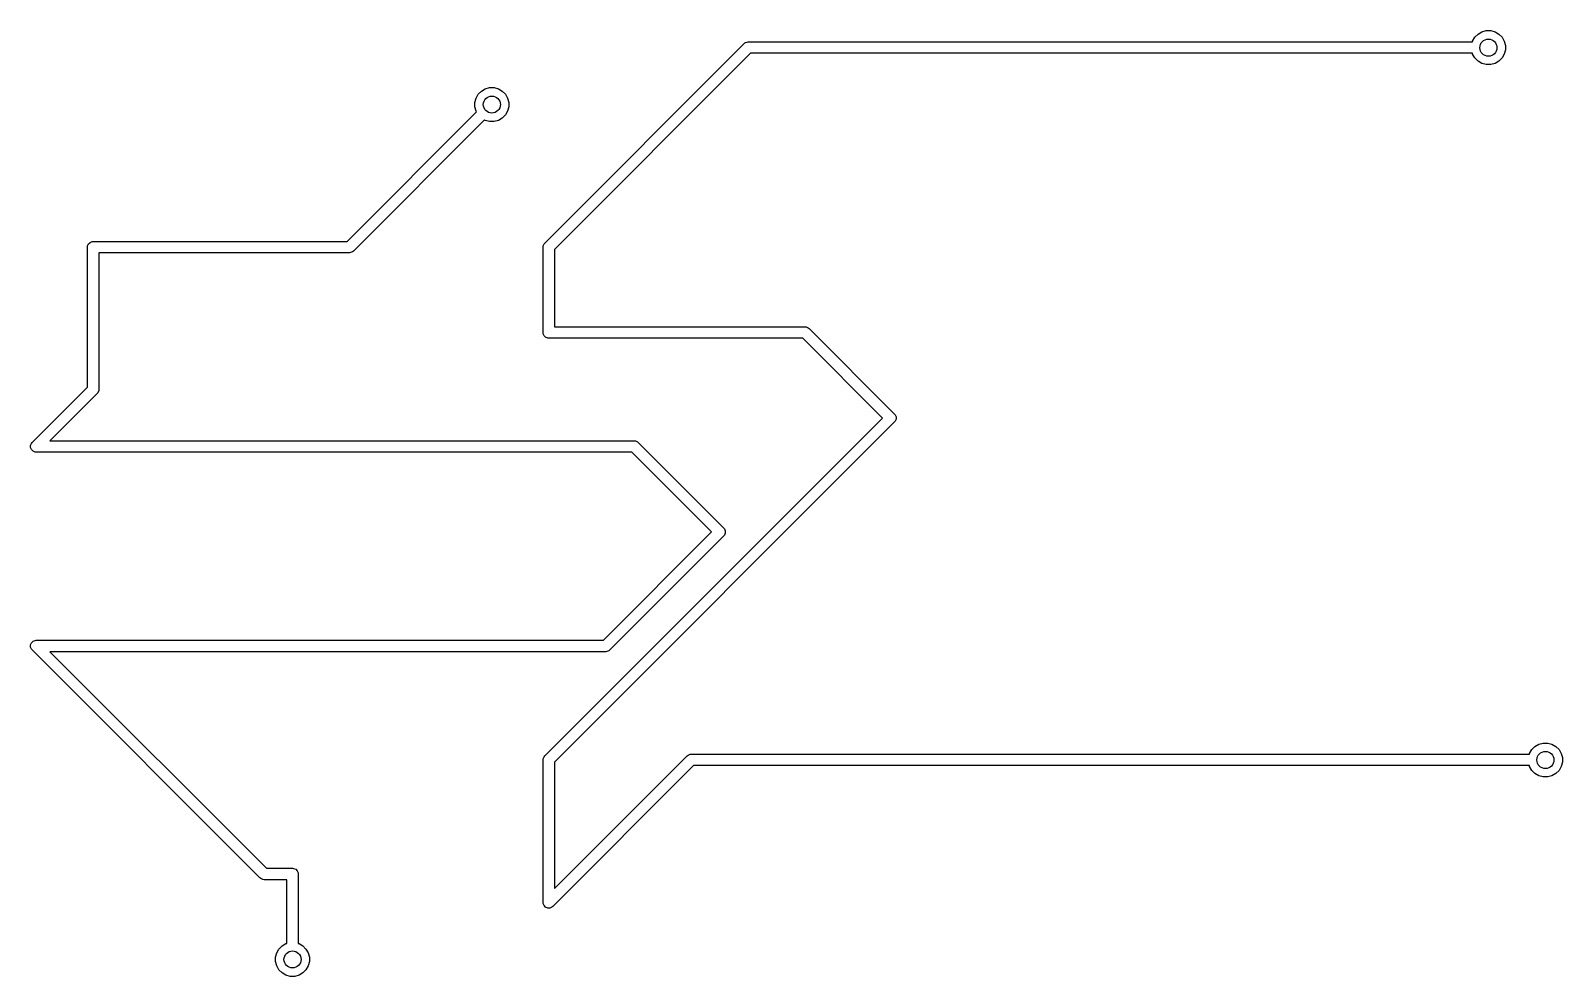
# Model space of a CAD drawing. Extents: x 1.96 to 3.02, y -1.63 to -0.97.
import ezdxf

# ---------------------------------------------------------------- set-up
doc = ezdxf.new("R2010")
doc.units = 0
doc.header["$MEASUREMENT"] = 0
doc.layers.add('BLACK', color=7, linetype='CONTINUOUS')

msp = doc.modelspace()

# ---------------------------------------------------------------- linework, layer by layer
at = {"layer": 'BLACK', "linetype": 'CONTINUOUS'}
for p, q in [((2.9653, -0.9749), (2.9679, -0.9733)), ((2.9679, -0.9733), (2.9709, -0.9725)), ((2.9709, -0.9725), (2.974, -0.9725)), ((2.974, -0.9725), (2.977, -0.9733)), ((2.977, -0.9733), (2.9796, -0.9749)), ((2.3201, -1.1193), (2.4578, -0.9815)), ((2.4578, -0.9815), (2.4584, -0.981)), ((2.4584, -0.981), (2.4589, -0.9808)), ((2.4589, -0.9808), (2.4599, -0.9804)), ((2.4599, -0.9804), (2.4606, -0.9803)), ((2.4606, -0.9803), (2.9614, -0.9803)), ((2.9614, -0.9803), (2.9615, -0.9797)), ((2.9615, -0.9797), (2.9631, -0.9771)), ((2.9631, -0.9771), (2.9653, -0.9749)), ((2.9796, -0.9749), (2.9818, -0.9771)), ((2.9818, -0.9771), (2.9834, -0.9797)), ((2.9834, -0.9797), (2.9842, -0.9827)), ((2.9842, -0.9827), (2.9842, -0.9858)), ((2.4623, -0.9882), (2.3268, -1.1237)), ((2.9614, -0.9882), (2.4623, -0.9882)), ((2.9615, -0.9888), (2.9614, -0.9882)), ((2.9631, -0.9914), (2.9615, -0.9888)), ((2.9653, -0.9936), (2.9631, -0.9914)), ((2.9679, -0.9952), (2.9653, -0.9936)), ((2.9709, -0.996), (2.9679, -0.9952)), ((2.977, -0.9952), (2.974, -0.996)), ((2.9796, -0.9936), (2.977, -0.9952)), ((2.9818, -0.9914), (2.9796, -0.9936)), ((2.9834, -0.9888), (2.9818, -0.9914)), ((2.9842, -0.9858), (2.9834, -0.9888)), ((2.974, -0.996), (2.9709, -0.996)), ((2.2726, -1.0191), (2.2741, -1.0164)), ((2.2741, -1.0164), (2.2763, -1.0143)), ((2.2763, -1.0143), (2.2789, -1.0127)), ((2.2789, -1.0127), (2.2819, -1.0119)), ((2.2819, -1.0119), (2.285, -1.0119)), ((2.285, -1.0119), (2.288, -1.0127)), ((2.288, -1.0127), (2.2907, -1.0143)), ((2.2907, -1.0143), (2.2928, -1.0164)), ((2.2928, -1.0164), (2.2944, -1.0191)), ((2.2718, -1.0221), (2.2726, -1.0191)), ((2.2718, -1.0252), (2.2718, -1.0221)), ((2.2726, -1.0281), (2.2718, -1.0252)), ((2.2944, -1.0191), (2.2952, -1.0221)), ((2.2952, -1.0252), (2.2944, -1.0281)), ((2.2952, -1.0221), (2.2952, -1.0252)), ((2.1834, -1.1181), (2.2729, -1.0287)), ((2.2784, -1.0342), (2.1878, -1.1248)), ((2.2729, -1.0287), (2.2726, -1.0281)), ((2.2789, -1.0345), (2.2784, -1.0342)), ((2.2819, -1.0353), (2.2789, -1.0345)), ((2.285, -1.0353), (2.2819, -1.0353)), ((2.288, -1.0345), (2.285, -1.0353)), ((2.2907, -1.033), (2.288, -1.0345)), ((2.2928, -1.0308), (2.2907, -1.033)), ((2.2944, -1.0281), (2.2928, -1.0308)), ((2.0039, -1.122), (2.004, -1.1213)), ((2.0039, -1.2188), (2.0039, -1.122)), ((2.004, -1.1213), (2.0046, -1.1199)), ((2.0046, -1.1199), (2.0057, -1.1188)), ((2.0057, -1.1188), (2.0071, -1.1182)), ((2.0071, -1.1182), (2.0079, -1.1181)), ((2.0079, -1.1181), (2.1834, -1.1181)), ((2.3189, -1.122), (2.319, -1.1213)), ((2.3189, -1.1811), (2.3189, -1.122)), ((2.319, -1.1213), (2.3196, -1.1199)), ((2.3196, -1.1199), (2.3201, -1.1193)), ((2.185, -1.126), (2.0118, -1.126)), ((2.0118, -1.126), (2.0118, -1.2205)), ((2.1858, -1.1259), (2.185, -1.126)), ((2.1872, -1.1253), (2.1858, -1.1259)), ((2.1878, -1.1248), (2.1872, -1.1253)), ((2.3268, -1.1237), (2.3268, -1.1772)), ((2.319, -1.1819), (2.3189, -1.1811)), ((2.3196, -1.1833), (2.319, -1.1819)), ((2.3206, -1.1844), (2.3196, -1.1833)), ((2.3221, -1.185), (2.3206, -1.1844)), ((2.3228, -1.185), (2.3221, -1.185)), ((2.4984, -1.185), (2.3228, -1.185)), ((2.3268, -1.1772), (2.5, -1.1772)), ((2.5535, -1.2402), (2.4984, -1.185)), ((2.5, -1.1772), (2.5008, -1.1772)), ((2.5008, -1.1772), (2.5022, -1.1778)), ((2.5022, -1.1778), (2.5028, -1.1783)), ((2.5028, -1.1783), (2.5618, -1.2374)), ((1.9657, -1.2571), (2.0039, -1.2188)), ((2.0107, -1.2233), (1.978, -1.2559)), ((2.0111, -1.2227), (2.0107, -1.2233)), ((2.0117, -1.2212), (2.0111, -1.2227)), ((2.0118, -1.2205), (2.0117, -1.2212)), ((2.5618, -1.2374), (2.5623, -1.238)), ((2.5623, -1.238), (2.5623, -1.238)), ((2.5623, -1.238), (2.5629, -1.2394)), ((2.3201, -1.4736), (2.5535, -1.2402)), ((2.5618, -1.2429), (2.3268, -1.478)), ((2.5623, -1.2423), (2.5618, -1.2429)), ((2.5629, -1.2409), (2.5623, -1.2423)), ((2.5629, -1.2394), (2.5629, -1.2409)), ((1.9646, -1.2591), (1.9652, -1.2577)), ((1.9646, -1.2606), (1.9646, -1.2591)), ((1.9652, -1.2577), (1.9657, -1.2571)), ((1.978, -1.2559), (2.3819, -1.2559)), ((2.3819, -1.2559), (2.3827, -1.256)), ((2.3827, -1.256), (2.3841, -1.2566)), ((2.3841, -1.2566), (2.3847, -1.2571)), ((2.3847, -1.2571), (2.4437, -1.3161)), ((1.9652, -1.262), (1.9646, -1.2606)), ((1.9663, -1.2631), (1.9652, -1.262)), ((1.9677, -1.2637), (1.9663, -1.2631)), ((1.9685, -1.2638), (1.9677, -1.2637)), ((2.3803, -1.2638), (1.9685, -1.2638)), ((2.4354, -1.3189), (2.3803, -1.2638)), ((2.3606, -1.3937), (2.4354, -1.3189)), ((2.4437, -1.3217), (2.365, -1.4004)), ((2.4437, -1.3161), (2.4442, -1.3167)), ((2.4442, -1.3211), (2.4437, -1.3217)), ((2.4442, -1.3167), (2.4442, -1.3167)), ((2.4442, -1.3167), (2.4448, -1.3181)), ((2.4448, -1.3197), (2.4442, -1.3211)), ((2.4448, -1.3181), (2.4448, -1.3197)), ((1.9646, -1.3969), (1.9652, -1.3955)), ((1.9646, -1.3984), (1.9646, -1.3969)), ((1.9652, -1.3955), (1.9663, -1.3944)), ((1.9663, -1.3944), (1.9677, -1.3938)), ((1.9677, -1.3938), (1.9685, -1.3937)), ((1.9685, -1.3937), (2.3606, -1.3937)), ((1.9652, -1.3998), (1.9646, -1.3984)), ((1.9657, -1.4004), (1.9652, -1.3998)), ((2.1232, -1.5579), (1.9657, -1.4004)), ((2.3622, -1.4016), (1.978, -1.4016)), ((1.978, -1.4016), (2.1276, -1.5512)), ((2.363, -1.4015), (2.3622, -1.4016)), ((2.3644, -1.4009), (2.363, -1.4015)), ((2.365, -1.4004), (2.3644, -1.4009)), ((3.0009, -1.4719), (3.0024, -1.4692)), ((3.0024, -1.4692), (3.0046, -1.467)), ((3.0046, -1.467), (3.0073, -1.4655)), ((3.0073, -1.4655), (3.0103, -1.4647)), ((3.0103, -1.4647), (3.0134, -1.4647)), ((3.0134, -1.4647), (3.0163, -1.4655)), ((3.0163, -1.4655), (3.019, -1.467)), ((3.019, -1.467), (3.0212, -1.4692)), ((3.0212, -1.4692), (3.0227, -1.4719)), ((2.3189, -1.4764), (2.319, -1.4756)), ((2.3189, -1.5748), (2.3189, -1.4764)), ((2.319, -1.4756), (2.3196, -1.4742)), ((2.3196, -1.4742), (2.3201, -1.4736)), ((2.4229, -1.4803), (2.3256, -1.5776)), ((2.3268, -1.5653), (2.4185, -1.4736)), ((2.3268, -1.478), (2.3268, -1.5653)), ((2.4185, -1.4736), (2.4191, -1.4731)), ((2.4191, -1.4731), (2.4205, -1.4725)), ((2.4205, -1.4725), (2.4213, -1.4724)), ((2.4213, -1.4724), (3.0007, -1.4724)), ((3.0007, -1.4803), (2.4229, -1.4803)), ((3.0007, -1.4724), (3.0009, -1.4719)), ((3.0009, -1.4809), (3.0007, -1.4803)), ((3.0024, -1.4836), (3.0009, -1.4809)), ((3.0227, -1.4809), (3.0212, -1.4836)), ((3.0227, -1.4719), (3.0235, -1.4748)), ((3.0235, -1.4779), (3.0227, -1.4809)), ((3.0235, -1.4748), (3.0235, -1.4779)), ((3.0046, -1.4857), (3.0024, -1.4836)), ((3.0073, -1.4873), (3.0046, -1.4857)), ((3.0103, -1.4881), (3.0073, -1.4873)), ((3.0134, -1.4881), (3.0103, -1.4881)), ((3.0163, -1.4873), (3.0134, -1.4881)), ((3.019, -1.4857), (3.0163, -1.4873)), ((3.0212, -1.4836), (3.019, -1.4857)), ((2.1276, -1.5512), (2.1457, -1.5512)), ((2.1457, -1.5512), (2.1464, -1.5513)), ((2.1464, -1.5513), (2.1479, -1.5518)), ((2.1479, -1.5518), (2.1489, -1.5529)), ((2.1489, -1.5529), (2.1495, -1.5544)), ((2.1495, -1.5544), (2.1496, -1.5551)), ((2.1496, -1.5551), (2.1496, -1.6031)), ((2.1238, -1.5584), (2.1232, -1.5579)), ((2.1242, -1.5586), (2.1238, -1.5584)), ((2.1252, -1.559), (2.1242, -1.5586)), ((2.126, -1.5591), (2.1252, -1.559)), ((2.1417, -1.5591), (2.126, -1.5591)), ((2.1417, -1.6031), (2.1417, -1.5591)), ((2.319, -1.5756), (2.3189, -1.5748)), ((2.3196, -1.577), (2.319, -1.5756)), ((2.3206, -1.5781), (2.3196, -1.577)), ((2.3256, -1.5776), (2.325, -1.5781)), ((2.3221, -1.5787), (2.3206, -1.5781)), ((2.3236, -1.5787), (2.3221, -1.5787)), ((2.325, -1.5781), (2.3236, -1.5787)), ((2.1348, -1.6097), (2.1363, -1.607)), ((2.1363, -1.607), (2.1385, -1.6048)), ((2.1385, -1.6048), (2.1411, -1.6033)), ((2.1411, -1.6033), (2.1417, -1.6031)), ((2.1496, -1.6031), (2.1502, -1.6033)), ((2.1502, -1.6033), (2.1529, -1.6048)), ((2.1529, -1.6048), (2.155, -1.607)), ((2.155, -1.607), (2.1566, -1.6097)), ((2.134, -1.6126), (2.1348, -1.6097)), ((2.134, -1.6157), (2.134, -1.6126)), ((2.1348, -1.6187), (2.134, -1.6157)), ((2.1363, -1.6214), (2.1348, -1.6187)), ((2.1566, -1.6187), (2.155, -1.6214)), ((2.1566, -1.6097), (2.1574, -1.6126)), ((2.1574, -1.6157), (2.1566, -1.6187)), ((2.1574, -1.6126), (2.1574, -1.6157)), ((2.1385, -1.6235), (2.1363, -1.6214)), ((2.1411, -1.6251), (2.1385, -1.6235)), ((2.1441, -1.6259), (2.1411, -1.6251)), ((2.1472, -1.6259), (2.1441, -1.6259)), ((2.1502, -1.6251), (2.1472, -1.6259)), ((2.1529, -1.6235), (2.1502, -1.6251)), ((2.155, -1.6214), (2.1529, -1.6235))]:
    msp.add_line(p, q, dxfattribs=at)
at = {"layer": 'BLACK'}
for centre in [(2.9724, -0.9843), (2.2835, -1.0236), (3.0118, -1.4764), (2.1457, -1.6142)]:
    msp.add_circle(centre, 0.00591, dxfattribs=at)

doc.saveas('drawing.dxf')
